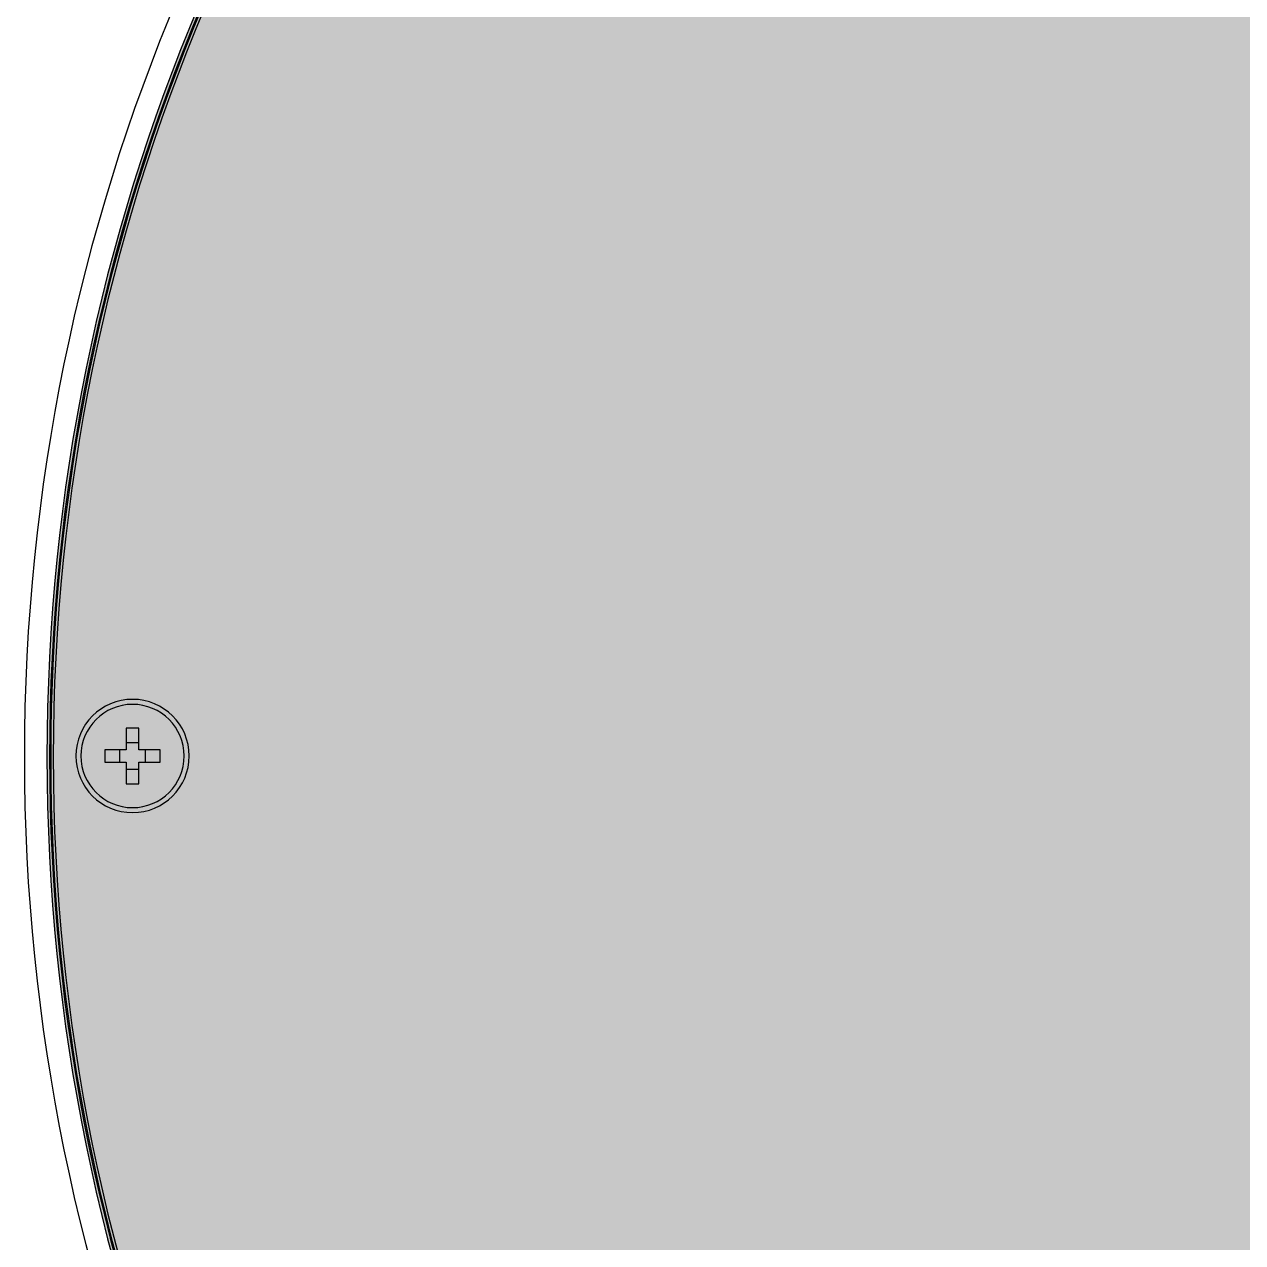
# Model space of a CAD drawing. Header units: millimetres. Extents: x 307301 to 459443, y -2888111 to -2805601.
# Drawn here: x 451547.5 to 451641.2, y -2883767.4 to -2883673.7 of the extents above; entities that cross this region are included whole.
import ezdxf

# ---------------------------------------------------------------- set-up
doc = ezdxf.new("R2010")
doc.units = ezdxf.units.MM
doc.header["$LTSCALE"] = 10
doc.header["$MEASUREMENT"] = 0
for name, color, linetype in [('$DDT_AUDIT_GENERATED_(15E)', 7, 'Continuous'), ('$DDT_AUDIT_GENERATED_(224)', 7, 'Continuous'), ('$DDT_AUDIT_GENERATED_(87)', 7, 'Continuous'), ('BMA  furniture', 6, 'Continuous'), ('Furniture - Plan', 3, 'Continuous')]:
    doc.layers.add(name, color=color, linetype=linetype)

# ---------------------------------------------------------------- blocks, each defined once
blk = doc.blocks.new('TUFTUFTU')
at = {"layer": 'Furniture - Plan', "ltscale": 0.01}
h = blk.add_hatch(color=250, dxfattribs=at)
h.dxf.hatch_style = 1
h.set_gradient(color1=(51, 51, 51), color2=(105, 105, 105), one_color=1, tint=0.41, name='INVCYLINDER')
edge = h.paths.add_edge_path()
edge.add_arc((1413476.94, -245799), 296.53, 0, 360)
at = {"layer": '$DDT_AUDIT_GENERATED_(15E)', "color": 3, "linetype": 'Continuous'}
for radius in [295.95, 295.56]:
    blk.add_circle((1413476.94, -245799), radius, dxfattribs=at)
at = {"layer": '$DDT_AUDIT_GENERATED_(15E)', "color": 6, "linetype": 'Continuous'}
blk.add_circle((1413760.3, -245798.87), 8.71, dxfattribs=at)
at = {"layer": '$DDT_AUDIT_GENERATED_(224)', "color": 3, "linetype": 'Continuous'}
for radius in [300, 296.53, 296.13]:
    blk.add_circle((1413476.94, -245799), radius, dxfattribs=at)
at = {"layer": '$DDT_AUDIT_GENERATED_(87)', "color": 6, "linetype": 'Continuous'}
for p, q in [((1413759.33, -245797.9), (1413759.33, -245794.61)), ((1413759.33, -245794.61), (1413761.27, -245794.61)), ((1413761.27, -245794.61), (1413761.27, -245797.9)), ((1413759.33, -245796.87), (1413761.27, -245796.87)), ((1413756.04, -245797.91), (1413759.33, -245797.9)), ((1413756.05, -245799.84), (1413756.04, -245797.91)), ((1413758.3, -245799.84), (1413758.3, -245797.9)), ((1413761.27, -245797.9), (1413764.56, -245797.9)), ((1413762.31, -245797.9), (1413762.31, -245799.84)), ((1413764.56, -245797.9), (1413764.56, -245799.84)), ((1413759.34, -245799.84), (1413756.05, -245799.84)), ((1413759.34, -245803.13), (1413759.34, -245799.84)), ((1413761.27, -245800.88), (1413759.34, -245800.88)), ((1413761.27, -245799.84), (1413761.27, -245803.13)), ((1413764.56, -245799.84), (1413761.27, -245799.84)), ((1413761.27, -245803.13), (1413759.34, -245803.13))]:
    blk.add_line(p, q, dxfattribs=at)
blk.add_circle((1413760.3, -245798.87), 7.94, dxfattribs=at)
blk = doc.blocks.new('SDTYTYT')
at = {"layer": 'Furniture - Plan', "color": 3, "xscale": 0.5000000000000486, "yscale": 0.5000000000000486, "zscale": 0.5000000000000486, "rotation": 180}
blk.add_blockref('TUFTUFTU', (925445.399, -2867082.713), dxfattribs=at)

msp = doc.modelspace()

# ---------------------------------------------------------------- block references
at = {"layer": 'BMA  furniture', "xscale": -1, "rotation": 180}
msp.add_blockref('SDTYTYT', (232990.601, -5627913.263), dxfattribs=at)

doc.saveas('drawing.dxf')
